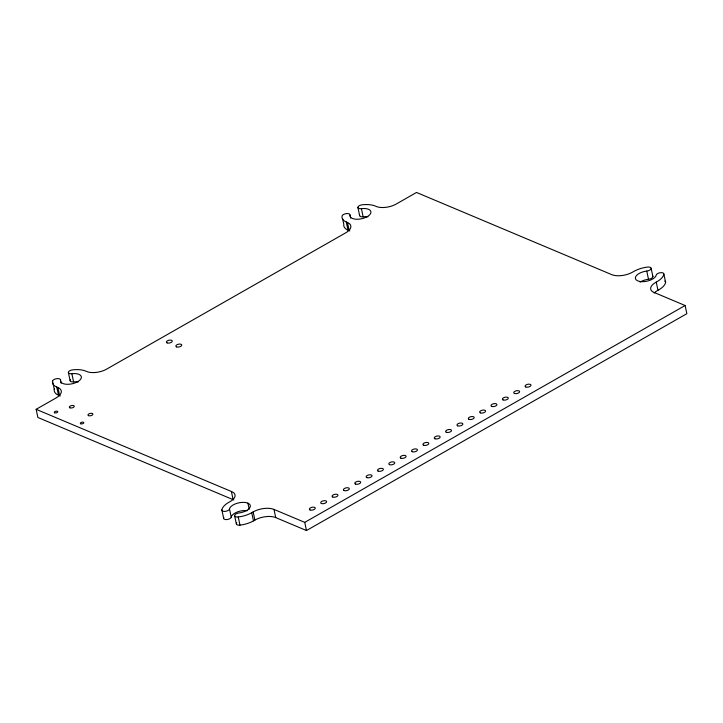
<?xml version="1.0" encoding="UTF-8"?>
<svg xmlns="http://www.w3.org/2000/svg" width="723" height="723" viewBox="0 0 723 723"><rect width="100%" height="100%" fill="white"/><g stroke="black" fill="none" stroke-linecap="round" stroke-linejoin="round"><path stroke-width="1.08" d="M233.755 499.918A14.397 6.778 -12 0 0 233.122 499.656L37.885 417.487L36.15 409.317L56.023 397.984A15.038 7.085 -12 0 0 57.912 387.528L56.728 387.031A18.771 8.839 -12 0 1 52.526 381.138A4.076 1.925 -12 0 1 56.882 378.653A4.076 1.925 -12 0 1 60.506 380.181A10.637 5.007 -12 0 0 69.995 384.166A10.637 5.007 -12 0 0 81.347 377.686A10.637 5.007 -12 0 0 71.866 373.71A3.895 1.835 -12 0 1 68.387 372.255A3.895 1.835 -12 0 1 72.562 369.878A19.855 9.354 -12 0 1 86.29 371.342A14.406 6.787 -12 0 0 107.112 368.857L345.558 232.923A15.038 7.085 -12 0 0 347.447 222.467L346.263 221.97A18.771 8.839 -12 0 1 342.06 216.078A4.076 1.925 -12 0 1 346.416 213.592A4.076 1.925 -12 0 1 350.04 215.12A10.637 5.007 -12 0 0 359.584 219.096A10.637 5.007 -12 0 0 370.917 212.607A10.637 5.007 -12 0 0 361.401 208.649A3.895 1.835 -12 0 1 357.912 207.185A3.895 1.835 -12 0 1 362.096 204.817A20.009 9.426 -12 0 1 375.833 206.281A14.442 6.805 -12 0 0 396.647 203.796L416.52 192.463L611.748 274.641A15.038 7.085 -12 0 0 632.571 272.146L633.99 271.342A18.807 8.857 -12 0 1 647.51 267.076A4.085 1.925 -12 0 1 651.143 268.604A4.085 1.925 -12 0 1 646.769 271.089L648.504 279.259A10.619 4.998 -12 0 0 640.108 282.133M229.48 508.983A10.637 5.016 -12 0 1 240.822 502.503A10.637 5.016 -12 0 1 250.312 506.48A10.637 5.016 -12 0 1 238.961 512.959A4.076 1.925 -12 0 0 234.614 515.445A4.076 1.925 -12 0 0 238.247 516.972A18.789 8.848 -12 0 0 251.74 512.715L253.158 511.902A15.038 7.085 -12 0 1 273.981 509.417L304.745 522.358L685.115 305.513L686.85 313.683L306.48 530.537L275.716 517.587A15.038 7.085 -12 0 0 254.894 520.072L253.475 520.885A18.789 8.848 -12 0 1 239.982 525.142A4.076 1.925 -12 0 1 236.792 522.81M685.115 305.513L654.351 292.562A14.324 6.751 -12 0 1 656.24 282.106A19.62 9.245 -12 0 0 663.877 274.162A3.904 1.835 -12 0 0 660.397 272.707A3.904 1.835 -12 0 0 656.231 275.074A10.646 5.016 -12 0 1 644.835 281.536A10.646 5.016 -12 0 1 635.4 277.533A10.646 5.016 -12 0 1 646.796 271.062M342.711 219.141L343.796 224.247A18.771 8.839 -12 0 0 347.998 230.14L349.182 230.637A15.038 7.085 -12 0 1 349.778 230.917M52.526 381.138L54.261 389.308A18.771 8.839 -12 0 0 58.464 395.201L59.648 395.698A15.038 7.085 -12 0 1 60.244 395.978M36.15 409.317L231.387 491.486L233.122 499.656M663.877 274.162L665.612 282.332A19.62 9.245 -12 0 1 657.975 290.284A14.324 6.751 -12 0 0 654.125 293.059M656.24 282.106L657.975 290.284M651.152 268.35L652.887 276.52M361.401 208.649L363.136 216.819A10.637 5.007 -12 0 1 367.953 216.837M357.894 207.438L359.638 215.608M350.04 215.12L350.691 218.183M347.447 222.467L349.182 230.637M346.263 221.97L347.998 230.14M304.745 522.358L306.48 530.537M273.981 509.417L275.716 517.587M253.158 511.902L254.894 520.072M251.74 512.715L253.475 520.885M247.908 503.145L249.209 509.272M238.247 516.972L239.982 525.142M234.595 515.698L236.34 523.877M221.862 509.887L223.597 518.057A3.904 1.835 -12 0 0 227.067 519.53A3.904 1.835 -12 0 0 231.233 517.153L229.498 508.974A3.904 1.835 -12 0 1 225.332 511.351A3.904 1.835 -12 0 1 221.862 509.887A19.864 9.354 -12 0 1 229.498 501.943A14.397 6.778 -12 0 0 231.387 491.486M71.866 373.71L73.601 381.889A10.637 5.007 -12 0 1 78.4 381.916M68.378 372.499L70.113 380.669M60.506 380.181L61.157 383.253M57.912 387.528L59.648 395.698M56.728 387.031L58.464 395.201M231.233 517.153A10.628 5.007 -12 0 1 247.356 510.7M223.597 518.057A19.864 9.354 -12 0 1 223.769 517.379M54.261 389.308A4.076 1.925 -12 0 1 54.496 388.775M73.601 381.889A3.895 1.835 -12 0 1 70.556 379.656M363.136 216.819A3.895 1.835 -12 0 1 359.729 215.111M652.526 275.843A4.085 1.925 -12 0 1 652.155 277.849A4.085 1.925 -12 0 1 648.504 279.259M664.735 281.12A3.904 1.835 -12 0 1 665.612 282.332M167.058 342.892A3.009 1.419 -12 0 0 172.101 341.636A3.009 1.419 -12 0 0 168.83 340.262A3.009 1.419 -12 0 0 167.058 342.892M176.529 346.877A3.009 1.419 -12 0 0 181.572 345.621A3.009 1.419 -12 0 0 178.292 344.238A3.009 1.419 -12 0 0 176.529 346.877M80.741 423.786A1.78 0.84 -12 0 0 83.723 423.045A1.78 0.84 -12 0 0 81.789 422.232A1.78 0.84 -12 0 0 80.741 423.786M54.659 412.806A1.78 0.84 -12 0 0 57.641 412.065A1.78 0.84 -12 0 0 55.698 411.251A1.78 0.84 -12 0 0 54.659 412.806M88.531 415.653A2.512 1.184 -12 0 0 92.752 414.604A2.512 1.184 -12 0 0 90.004 413.457A2.512 1.184 -12 0 0 88.531 415.653M69.896 407.808A2.512 1.184 -12 0 0 74.117 406.769A2.512 1.184 -12 0 0 71.369 405.612A2.512 1.184 -12 0 0 69.896 407.808M525.766 386.977A3.009 1.419 -12 0 0 530.818 385.721A3.009 1.419 -12 0 0 527.537 384.338A3.009 1.419 -12 0 0 525.766 386.977M514.415 393.448A3.009 1.419 -12 0 0 519.457 392.191A3.009 1.419 -12 0 0 516.186 390.818A3.009 1.419 -12 0 0 514.415 393.448M503.063 399.918A3.009 1.419 -12 0 0 508.106 398.671A3.009 1.419 -12 0 0 504.826 397.289A3.009 1.419 -12 0 0 503.063 399.918M491.703 406.389A3.009 1.419 -12 0 0 496.755 405.142A3.009 1.419 -12 0 0 493.475 403.759A3.009 1.419 -12 0 0 491.703 406.389M480.352 412.869A3.009 1.419 -12 0 0 485.395 411.613A3.009 1.419 -12 0 0 482.124 410.23A3.009 1.419 -12 0 0 480.352 412.869M469.001 419.34A3.009 1.419 -12 0 0 474.044 418.084A3.009 1.419 -12 0 0 470.763 416.71A3.009 1.419 -12 0 0 469.001 419.34M457.641 425.811A3.009 1.419 -12 0 0 462.693 424.564A3.009 1.419 -12 0 0 459.412 423.181A3.009 1.419 -12 0 0 457.641 425.811M446.29 432.282A3.009 1.419 -12 0 0 451.333 431.035A3.009 1.419 -12 0 0 448.052 429.652A3.009 1.419 -12 0 0 446.29 432.282M434.939 438.762A3.009 1.419 -12 0 0 439.982 437.505A3.009 1.419 -12 0 0 436.701 436.123A3.009 1.419 -12 0 0 434.939 438.762M423.579 445.232A3.009 1.419 -12 0 0 428.631 443.976A3.009 1.419 -12 0 0 425.35 442.603A3.009 1.419 -12 0 0 423.579 445.232M412.227 451.703A3.009 1.419 -12 0 0 417.27 450.456A3.009 1.419 -12 0 0 413.99 449.073A3.009 1.419 -12 0 0 412.227 451.703M400.876 458.174A3.009 1.419 -12 0 0 405.919 456.927A3.009 1.419 -12 0 0 402.639 455.544A3.009 1.419 -12 0 0 400.876 458.174M389.516 464.654A3.009 1.419 -12 0 0 394.568 463.398A3.009 1.419 -12 0 0 391.288 462.015A3.009 1.419 -12 0 0 389.516 464.654M378.165 471.125A3.009 1.419 -12 0 0 383.208 469.869A3.009 1.419 -12 0 0 379.927 468.495A3.009 1.419 -12 0 0 378.165 471.125M366.805 477.596A3.009 1.419 -12 0 0 371.857 476.349A3.009 1.419 -12 0 0 368.576 474.966A3.009 1.419 -12 0 0 366.805 477.596M355.454 484.067A3.009 1.419 -12 0 0 360.497 482.819A3.009 1.419 -12 0 0 357.225 481.437A3.009 1.419 -12 0 0 355.454 484.067M344.103 490.546A3.009 1.419 -12 0 0 349.146 489.29A3.009 1.419 -12 0 0 345.865 487.908A3.009 1.419 -12 0 0 344.103 490.546M332.743 497.017A3.009 1.419 -12 0 0 337.795 495.761A3.009 1.419 -12 0 0 334.514 494.387A3.009 1.419 -12 0 0 332.743 497.017M321.392 503.488A3.009 1.419 -12 0 0 326.435 502.241A3.009 1.419 -12 0 0 323.163 500.858A3.009 1.419 -12 0 0 321.392 503.488M310.04 509.959A3.009 1.419 -12 0 0 315.083 508.712A3.009 1.419 -12 0 0 311.803 507.329A3.009 1.419 -12 0 0 310.04 509.959"/></g></svg>
